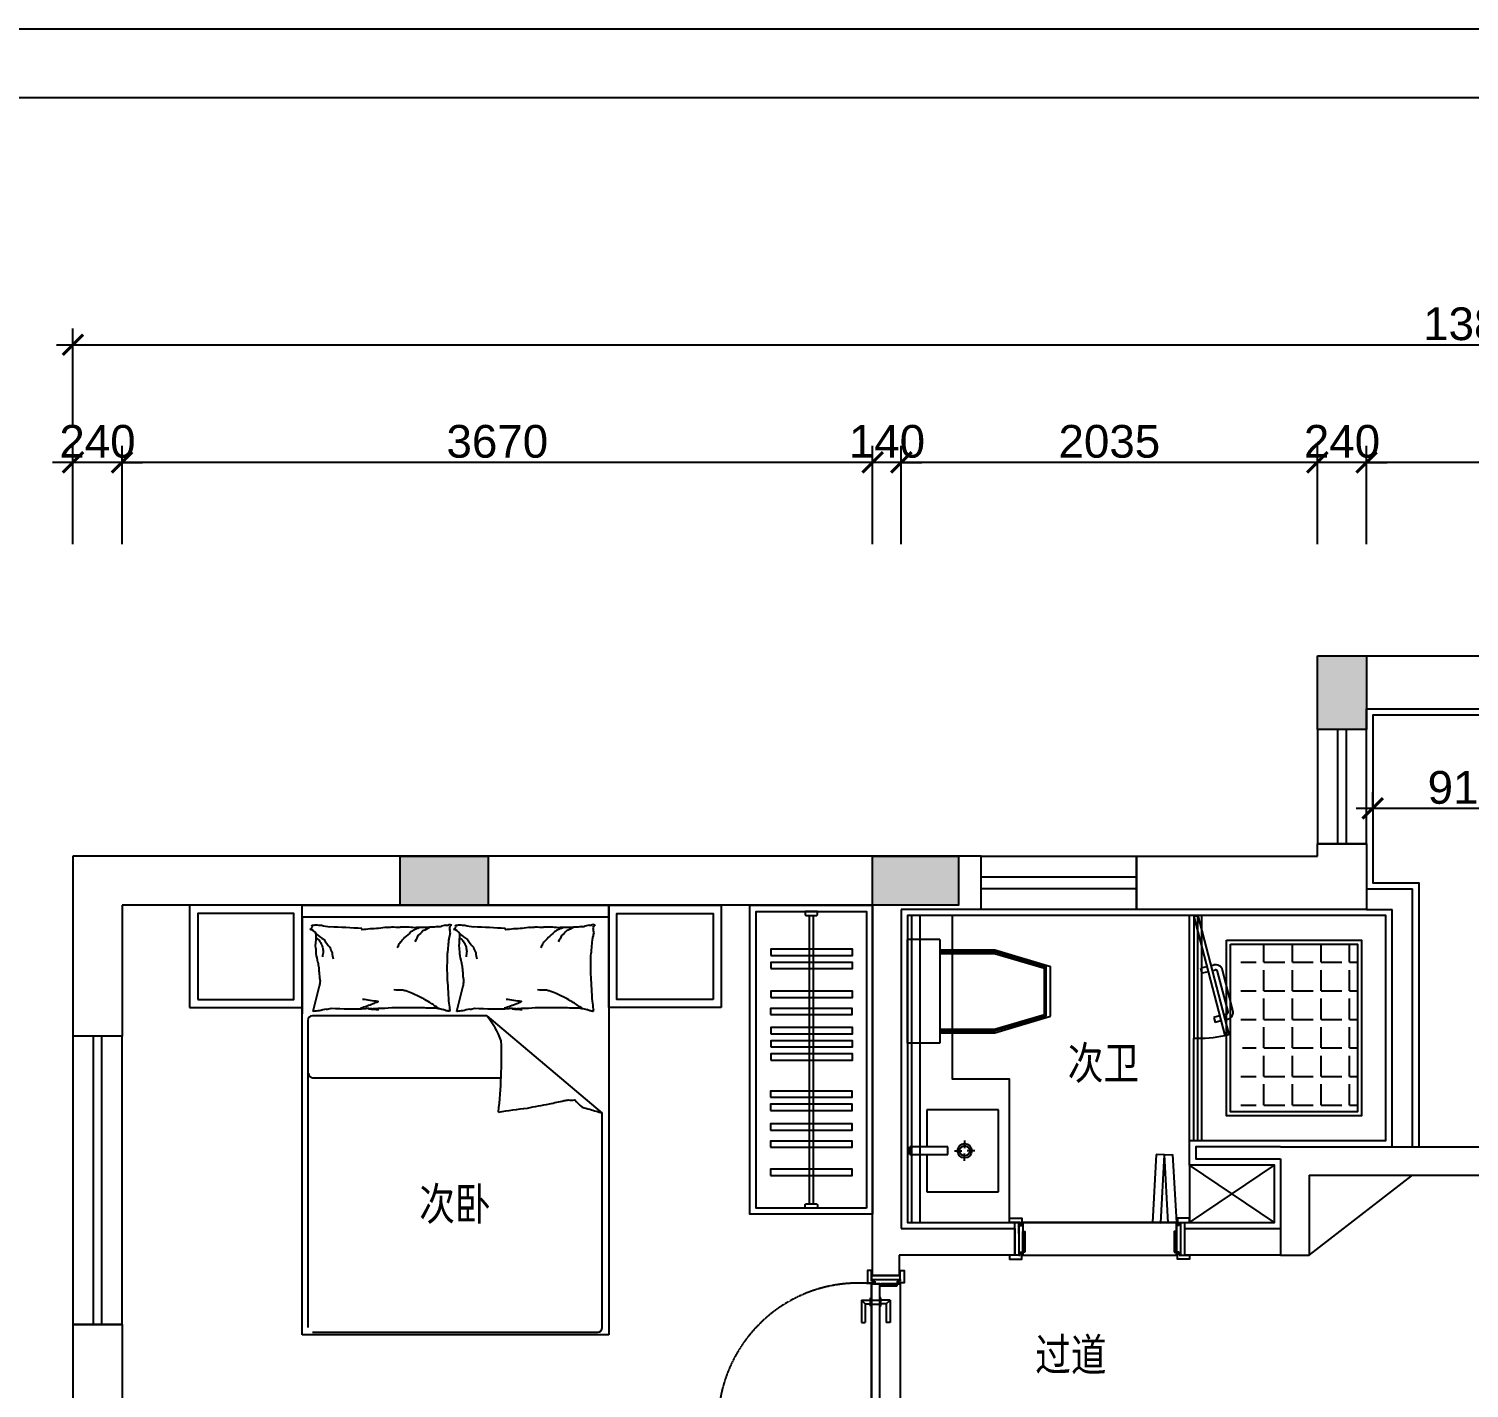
# Model space of a CAD drawing. Header units: millimetres. Extents: x 148889 to 229003, y -70503 to 111106.
# Drawn here: x 176968 to 184011, y -43175 to -36529 of the extents above; entities that cross this region are included whole.
import ezdxf
from ezdxf.lldxf.tags import DXFTag

# ---------------------------------------------------------------- set-up
doc = ezdxf.new("R2010")
doc.units = ezdxf.units.MM
doc.header["$PDMODE"] = 3
doc.linetypes.add('DASHED2', pattern=[0.375, 0.25, -0.125])
doc.linetypes.add('HIDDEN', pattern=[0.375, 0.25, -0.125])
for name, color, linetype in [('8', 8, 'Continuous'), ('C-门套', 16, 'Continuous'), ('F-地坪3(地台)', 6, 'Continuous'), ('P-原墙线', 7, 'Continuous'), ('P-固定家具1(到顶)', 3, 'Continuous'), ('P-固定家具2(不到顶)', 2, 'Continuous'), ('P-外部尺寸', 44, 'Continuous'), ('P-完成面', 1, 'Continuous'), ('P-文字', 3, 'Continuous'), ('P-新墙线', 4, 'Continuous'), ('P-洁具', 3, 'Continuous'), ('P-活动家具', 3, 'Continuous'), ('P-窗', 3, 'Continuous'), ('P-门', 1, 'Continuous'), ('P-门套', 1, 'Continuous'), ('大墨图框', 4, 'Continuous')]:
    doc.layers.add(name, color=color, linetype=linetype)
doc.styles.add('Arial', font='arial.ttf')
doc.styles.add('H1', font='SimSun.ttf')
tags = doc.linetypes.add('ACAD_ISO03W100', pattern=[30, 12, -18]).pattern_tags.tags
tags[6:7] = [DXFTag(74, 4), DXFTag(75, 0), DXFTag(340, '0'), DXFTag(46, 1.0), DXFTag(50, 0.0), DXFTag(44, 0.0), DXFTag(45, 0.0)]
tags[4:5] = [DXFTag(74, 4), DXFTag(75, 0), DXFTag(340, '0'), DXFTag(46, 1.0), DXFTag(50, 0.0), DXFTag(44, 0.0), DXFTag(45, 0.0)]
doc.dimstyles.new('1比80', dxfattribs={"dimscale": 80, "dimtxt": 2, "dimasz": 1.25, "dimexe": 1, "dimexo": 1, "dimgap": 0.25, "dimtad": 1, "dimdec": 0, "dimrnd": 0.005, "dimzin": 0, "dimdsep": 46, "dimtxsty": 'Arial', "dimblk": 'ARCHTICK', "dimcen": 0.125, "dimdle": 1, "dimclrd": 44, "dimclre": 44, "dimclrt": 50, "dimadec": 0, "dimazin": 0, "dimtfac": 1, "dimtdec": 0, "dimtix": 1, "dimtmove": 2, "dimatfit": 3, "dimldrblk": 'DOT', "dimfxl": 5, "dimfxlon": 1, "dimtvp": 1, "dimtolj": 1, "dimtzin": 0, "dimarcsym": 0})

# ---------------------------------------------------------------- blocks, each defined once
blk = doc.blocks.new('_ArchTick')
at = {"color": 0, "linetype": 'ByBlock', "const_width": 0.15}
blk.add_lwpolyline([(-0.5, -0.5), (0.5, 0.5)], dxfattribs=at)
blk = doc.blocks.new('*D237')
at = {"layer": 'Defpoints', "color": 0}
for p in [(183509, -38648.9), (183509, -39594.4), (185369, -39854.4)]:
    blk.add_point(p, dxfattribs=at)
at = {"layer": 'P-外部尺寸', "color": 44, "lineweight": -2}
for p, q in [((183509, -39048.9), (183509, -38568.9)), ((185369, -39048.9), (185369, -38568.9)), ((185449, -38648.9), (183429, -38648.9))]:
    blk.add_line(p, q, dxfattribs=at)
at = {"layer": 'P-外部尺寸', "color": 44, "lineweight": -2, "xscale": 100, "yscale": 100, "zscale": 100, "rotation": 180}
blk.add_blockref('_ArchTick', (183509, -38648.9), dxfattribs=at)
at = {"layer": 'P-外部尺寸', "color": 44, "lineweight": -2, "xscale": 100, "yscale": 100, "zscale": 100}
blk.add_blockref('_ArchTick', (185369, -38648.9), dxfattribs=at)
at = {"layer": 'P-外部尺寸', "color": 50, "insert": (184439, -38547.2), "char_height": 160, "attachment_point": 5, "style": 'Arial'}
blk.add_mtext('\\A1;1860', dxfattribs=at)
blk = doc.blocks.new('_Dot')
at = {"color": 0, "linetype": 'ByBlock', "lineweight": -2}
blk.add_line((-0.5, 0), (-1, 0), dxfattribs=at)
at = {"color": 0, "linetype": 'ByBlock', "const_width": 0.5}
blk.add_lwpolyline([(-0.25, 0, 1), (0.25, 0, 1)], format="xyb", close=True, dxfattribs=at)
blk = doc.blocks.new('*D238')
at = {"layer": 'Defpoints', "color": 0}
for p in [(183269, -38648.9), (183269, -39594.4), (183509, -39594.4)]:
    blk.add_point(p, dxfattribs=at)
at = {"layer": 'P-外部尺寸', "color": 44, "lineweight": -2}
for p, q in [((183269, -39048.9), (183269, -38568.9)), ((183509, -39048.9), (183509, -38568.9)), ((183269, -38648.9), (183169, -38648.9)), ((183509, -38648.9), (183269, -38648.9)), ((183509, -38648.9), (183609, -38648.9))]:
    blk.add_line(p, q, dxfattribs=at)
at = {"layer": 'P-外部尺寸', "color": 44, "lineweight": -2, "xscale": 100, "yscale": 100, "zscale": 100}
blk.add_blockref('_ArchTick', (183269, -38648.9), dxfattribs=at)
at = {"layer": 'P-外部尺寸', "color": 44, "lineweight": -2, "xscale": 100, "yscale": 100, "zscale": 100, "rotation": 180}
blk.add_blockref('_ArchTick', (183509, -38648.9), dxfattribs=at)
at = {"layer": 'P-外部尺寸', "color": 50, "insert": (183389, -38547.2), "char_height": 160, "attachment_point": 5, "style": 'Arial'}
blk.add_mtext('\\A1;240', dxfattribs=at)
blk = doc.blocks.new('*D239')
at = {"layer": 'Defpoints', "color": 0}
for p in [(181234, -38648.9), (183269, -39594.4), (181234, -40834.4)]:
    blk.add_point(p, dxfattribs=at)
at = {"layer": 'P-外部尺寸', "color": 44, "lineweight": -2}
for p, q in [((181234, -39048.9), (181234, -38568.9)), ((183269, -39048.9), (183269, -38568.9)), ((183349, -38648.9), (181154, -38648.9))]:
    blk.add_line(p, q, dxfattribs=at)
at = {"layer": 'P-外部尺寸', "color": 44, "lineweight": -2, "xscale": 100, "yscale": 100, "zscale": 100, "rotation": 180}
blk.add_blockref('_ArchTick', (181234, -38648.9), dxfattribs=at)
at = {"layer": 'P-外部尺寸', "color": 44, "lineweight": -2, "xscale": 100, "yscale": 100, "zscale": 100}
blk.add_blockref('_ArchTick', (183269, -38648.9), dxfattribs=at)
at = {"layer": 'P-外部尺寸', "color": 50, "insert": (182251.5, -38547.2), "char_height": 160, "attachment_point": 5, "style": 'Arial'}
blk.add_mtext('\\A1;2035', dxfattribs=at)
blk = doc.blocks.new('*D240')
at = {"layer": 'Defpoints', "color": 0}
for p in [(181094, -38648.9), (181094, -40814.4), (181234, -40834.4)]:
    blk.add_point(p, dxfattribs=at)
at = {"layer": 'P-外部尺寸', "color": 44, "lineweight": -2}
for p, q in [((181094, -39048.9), (181094, -38568.9)), ((181234, -39048.9), (181234, -38568.9)), ((181094, -38648.9), (180994, -38648.9)), ((181234, -38648.9), (181094, -38648.9)), ((181234, -38648.9), (181334, -38648.9))]:
    blk.add_line(p, q, dxfattribs=at)
at = {"layer": 'P-外部尺寸', "color": 44, "lineweight": -2, "xscale": 100, "yscale": 100, "zscale": 100}
blk.add_blockref('_ArchTick', (181094, -38648.9), dxfattribs=at)
at = {"layer": 'P-外部尺寸', "color": 44, "lineweight": -2, "xscale": 100, "yscale": 100, "zscale": 100, "rotation": 180}
blk.add_blockref('_ArchTick', (181234, -38648.9), dxfattribs=at)
at = {"layer": 'P-外部尺寸', "color": 50, "insert": (181164, -38547.2), "char_height": 160, "attachment_point": 5, "style": 'Arial'}
blk.add_mtext('\\A1;140', dxfattribs=at)
blk = doc.blocks.new('*D241')
at = {"layer": 'Defpoints', "color": 0}
for p in [(177424, -38648.9), (177424, -40814.4), (181094, -40814.4)]:
    blk.add_point(p, dxfattribs=at)
at = {"layer": 'P-外部尺寸', "color": 44, "lineweight": -2}
for p, q in [((177424, -39048.9), (177424, -38568.9)), ((181094, -39048.9), (181094, -38568.9)), ((181174, -38648.9), (177344, -38648.9))]:
    blk.add_line(p, q, dxfattribs=at)
at = {"layer": 'P-外部尺寸', "color": 44, "lineweight": -2, "xscale": 100, "yscale": 100, "zscale": 100, "rotation": 180}
blk.add_blockref('_ArchTick', (177424, -38648.9), dxfattribs=at)
at = {"layer": 'P-外部尺寸', "color": 44, "lineweight": -2, "xscale": 100, "yscale": 100, "zscale": 100}
blk.add_blockref('_ArchTick', (181094, -38648.9), dxfattribs=at)
at = {"layer": 'P-外部尺寸', "color": 50, "insert": (179259, -38547.2), "char_height": 160, "attachment_point": 5, "style": 'Arial'}
blk.add_mtext('\\A1;3670', dxfattribs=at)
blk = doc.blocks.new('*D242')
at = {"layer": 'Defpoints', "color": 0}
for p in [(177184, -38648.9), (177184, -40814.4), (177424, -40814.4)]:
    blk.add_point(p, dxfattribs=at)
at = {"layer": 'P-外部尺寸', "color": 44, "lineweight": -2}
for p, q in [((177184, -39048.9), (177184, -38568.9)), ((177424, -39048.9), (177424, -38568.9)), ((177184, -38648.9), (177084, -38648.9)), ((177424, -38648.9), (177184, -38648.9)), ((177424, -38648.9), (177524, -38648.9))]:
    blk.add_line(p, q, dxfattribs=at)
at = {"layer": 'P-外部尺寸', "color": 44, "lineweight": -2, "xscale": 100, "yscale": 100, "zscale": 100}
blk.add_blockref('_ArchTick', (177184, -38648.9), dxfattribs=at)
at = {"layer": 'P-外部尺寸', "color": 44, "lineweight": -2, "xscale": 100, "yscale": 100, "zscale": 100, "rotation": 180}
blk.add_blockref('_ArchTick', (177424, -38648.9), dxfattribs=at)
at = {"layer": 'P-外部尺寸', "color": 50, "insert": (177304, -38547.2), "char_height": 160, "attachment_point": 5, "style": 'Arial'}
blk.add_mtext('\\A1;240', dxfattribs=at)
blk = doc.blocks.new('*D243')
at = {"layer": 'Defpoints', "color": 0}
for p in [(177967.7, -40574.4), (175747.9, -40814.4), (177967.7, -40814.4)]:
    blk.add_point(p, dxfattribs=at)
at = {"layer": 'P-外部尺寸', "color": 44, "lineweight": -2}
for p, q in [((175747.9, -40574.4), (175747.9, -40474.4)), ((176147.9, -40574.4), (175667.9, -40574.4)), ((175747.9, -40574.4), (175747.9, -40814.4)), ((176147.9, -40814.4), (175667.9, -40814.4)), ((175747.9, -40814.4), (175747.9, -40914.4))]:
    blk.add_line(p, q, dxfattribs=at)
at = {"layer": 'P-外部尺寸', "color": 44, "lineweight": -2, "xscale": 100, "yscale": 100, "zscale": 100}
for p, rotation in [((175747.9, -40574.4), 270), ((175747.9, -40814.4), 90)]:
    blk.add_blockref('_ArchTick', p, dxfattribs=dict(at, rotation=rotation))
at = {"layer": 'P-外部尺寸', "color": 50, "insert": (175646.2, -40694.4), "char_height": 160, "attachment_point": 5, "rotation": 90, "style": 'Arial'}
blk.add_mtext('\\A1;240', dxfattribs=at)
blk = doc.blocks.new('*D244')
at = {"layer": 'Defpoints', "color": 0}
for p in [(177967.7, -40814.4), (175747.9, -43554.4), (178922.7, -43554.4)]:
    blk.add_point(p, dxfattribs=at)
at = {"layer": 'P-外部尺寸', "color": 44, "lineweight": -2}
for p, q in [((175747.9, -40734.4), (175747.9, -43634.4)), ((176147.9, -40814.4), (175667.9, -40814.4)), ((176147.9, -43554.4), (175667.9, -43554.4))]:
    blk.add_line(p, q, dxfattribs=at)
at = {"layer": 'P-外部尺寸', "color": 44, "lineweight": -2, "xscale": 100, "yscale": 100, "zscale": 100}
for p, rotation in [((175747.9, -40814.4), 90), ((175747.9, -43554.4), 270)]:
    blk.add_blockref('_ArchTick', p, dxfattribs=dict(at, rotation=rotation))
at = {"layer": 'P-外部尺寸', "color": 50, "insert": (175646.2, -42184.4), "char_height": 160, "attachment_point": 5, "rotation": 90, "style": 'Arial'}
blk.add_mtext('\\A1;2740', dxfattribs=at)
blk = doc.blocks.new('*D251')
at = {"layer": 'Defpoints', "color": 0}
for p in [(191009, -38074.1), (177184, -39048.9), (191009, -39048.9)]:
    blk.add_point(p, dxfattribs=at)
at = {"layer": 'P-外部尺寸', "color": 44, "lineweight": -2}
for p, q in [((177184, -38474.1), (177184, -37994.1)), ((191009, -38474.1), (191009, -37994.1)), ((177104, -38074.1), (191089, -38074.1))]:
    blk.add_line(p, q, dxfattribs=at)
at = {"layer": 'P-外部尺寸', "color": 44, "lineweight": -2, "xscale": 100, "yscale": 100, "zscale": 100, "rotation": 180}
blk.add_blockref('_ArchTick', (177184, -38074.1), dxfattribs=at)
at = {"layer": 'P-外部尺寸', "color": 44, "lineweight": -2, "xscale": 100, "yscale": 100, "zscale": 100}
blk.add_blockref('_ArchTick', (191009, -38074.1), dxfattribs=at)
at = {"layer": 'P-外部尺寸', "color": 50, "insert": (184096.5, -37972.4), "char_height": 160, "attachment_point": 5, "style": 'Arial'}
blk.add_mtext('\\A1;13825', dxfattribs=at)
blk = doc.blocks.new('A$C6B365CFD')
at = {"layer": 'P-活动家具'}
for p, q in [((550, 0), (550, 2100)), ((550, 2100), (2050, 2100)), ((550, 2044), (2050, 2044)), ((2050, 2100), (2050, 0)), ((2050, 0), (550, 0))]:
    blk.add_line(p, q, dxfattribs=at)
at = {"layer": 'P-活动家具', "color": 252}
for p, q in [((550, 2044), (550, 1568.9)), ((2050, 2044), (2050, 1568.9)), ((613.3, 1615.2), (636.2, 1707)), ((1315.1, 1615.2), (1338.1, 1707)), ((1453.9, 1559.4), (600.9, 1559.4)), ((604.9, 1581.9), (613.3, 1615.2)), ((1306.8, 1581.9), (1315.1, 1615.2)), ((1453.9, 1559.4), (2018.4, 1084.5)), ((578.7, 1537.2), (578.7, 35.7)), ((600.9, 1256.5), (1522.5, 1256.5)), ((2018.4, 35.7), (2018.4, 1084.5)), ((600.9, 13.5), (1996.2, 13.5))]:
    blk.add_line(p, q, dxfattribs=at)
at = {"layer": 'P-活动家具'}
for points in [[(0, 1600), (550, 1600), (550, 2100), (0, 2100)], [(2600, 1600), (2050, 1600), (2050, 2100), (2600, 2100)]]:
    blk.add_lwpolyline(points, close=True, dxfattribs=at)
at = {"layer": 'P-活动家具', "color": 252}
for points in [[(40, 1640), (510, 1640), (510, 2060), (40, 2060)], [(2560, 1640), (2090, 1640), (2090, 2060), (2560, 2060)]]:
    blk.add_lwpolyline(points, close=True, dxfattribs=at)
for points in [[(1122.7, 1990.5, -0.027842), (1096.3, 1978.7, -0.048685), (1082.4, 1969.7, -0.023666), (1051.3, 1942.6, -0.031223), (1030.2, 1919.6, -0.046801), (1024.5, 1911.1, -0.023191), (1015.6, 1892.5)], [(1213.8, 1996.8, -0.088153), (1175.5, 1992.9, -0.088153), (1140.8, 1975.9, -0.077547), (1116.7, 1951.9, -0.077547), (1101.1, 1921.7)], [(1824.6, 1990.5, -0.027842), (1798.2, 1978.7, -0.048685), (1784.2, 1969.7, -0.023666), (1753.2, 1942.6, -0.031223), (1732.1, 1919.6, -0.046801), (1726.4, 1911.1, -0.023191), (1717.5, 1892.5)], [(1915.7, 1996.8, -0.088153), (1877.3, 1992.9, -0.088153), (1842.7, 1975.9, -0.077547), (1818.6, 1951.9, -0.077547), (1803, 1921.7)], [(617.7, 1943.5, 0.05369), (633.5, 1929.1, 0.070312), (642.5, 1915.5, 0.015448), (646.6, 1906, 0.013244), (650.8, 1894.6, 0.082127), (654.1, 1874.5, 0.064164), (650.8, 1848.7)], [(619.3, 1961.4, 0.077379), (658, 1933.2, 0.077379), (686.3, 1894.6, 0.047525), (697.3, 1867.3, 0.047525), (703, 1838.3)], [(1319.6, 1943.5, 0.05369), (1335.3, 1929.1, 0.070312), (1344.4, 1915.5, 0.015448), (1348.5, 1906, 0.013244), (1352.7, 1894.6, 0.082127), (1356, 1874.5, 0.064164), (1352.7, 1848.7)], [(1321.2, 1961.4, 0.077379), (1359.9, 1933.2, 0.077379), (1388.2, 1894.6, 0.047525), (1399.2, 1867.3, 0.047525), (1404.9, 1838.3)], [(837.5, 1598.1, -0.009729), (867.8, 1608.2, -0.009729), (897.7, 1619.4, -0.007971), (921.8, 1629.4, -0.002711), (845.7, 1640.2)], [(1218, 1596.4, -0.016108), (1174.7, 1625.6, -0.024599), (1145, 1642.3, -0.009477), (1090.5, 1668.2, -0.015937), (1057.3, 1681.9, -0.072521), (1039.2, 1685.9, -0.033339), (998.9, 1686.1)], [(1539.3, 1598.1, -0.009729), (1569.7, 1608.2, -0.009729), (1599.6, 1619.4, -0.007971), (1623.7, 1629.4, -0.002711), (1547.5, 1640.2)], [(1919.9, 1596.4, -0.016108), (1876.6, 1625.6, -0.024599), (1846.8, 1642.3, -0.009477), (1792.4, 1668.2, -0.015937), (1759.2, 1681.9, -0.072521), (1741.1, 1685.9, -0.033339), (1700.8, 1686.1)], [(1510.8, 1089.2, -0.007297), (1651.9, 1109, -0.009508), (1759.4, 1129, -0.006616), (1831.7, 1145, 0.023828), (1851.9, 1148.7, 0.052541), (1883.7, 1148.2, 0.032755), (1919.9, 1112.6, 0.013133), (1957.1, 1103.1, 0.007859), (2018.4, 1084.5)]]:
    blk.add_lwpolyline(points, format="xyb", dxfattribs=at)
for centre, radius, start, end in [((585.6, 1996.5), 14.6, 281.27238, 26.58052), ((585.6, 1944.3), 38, 26.58052, 85.59979), ((598.7, 2103.5), 100.4, 270, 281.27238), ((644.6, 2182.1), 179, 261.5628, 270), ((736.4, 2329), 338.6, 254.25602, 261.5628), ((545.2, -2387.9), 4384.2, 86.1196, 88.15023), ((839.3, 1983.1), 4.11, 303.62062, 49.83043), ((924.4, 1461.1), 525.1, 90.00391, 99.07304), ((1028.4, 1407.4), 588.1, 96.08669, 100.18988), ((958.5, 2161.3), 169.3, 272.53858, 280.18988), ((1015.4, 2315.5), 321.9, 265.19815, 272.53858), ((1019.9, 1023.7), 970.2, 85.19815, 89.42426), ((1156.4, 331.2), 1660.3, 89.42426, 91.90789), ((1256.7, 1083.2), 912, 91.90789, 95.25919), ((1256.9, 1943.2), 59.9, 95.25919, 120.65125), ((1253.8, 2034.8), 32.1, 265.69746, 300.65125), ((1280.5, 2033.1), 27.9, 248.2117, 265.69746), ((1308.2, 1978.8), 36.4, 171.86652, 201.42098), ((1273.2, 2001.4), 4.75, 258.10694, 338.0096), ((1256.1, 1990.5), 17.3, 338.0096, 21.42098), ((1280.1, 2000.5), 2.58, 78.10694, 199.56397), ((1282, 2006.6), 3.8, 199.56397, 248.2117), ((1287.5, 1996.5), 14.6, 281.27238, 26.58052), ((1287.4, 1944.3), 38, 26.58052, 85.59979), ((1300.5, 2103.5), 100.4, 270, 281.27238), ((1346.4, 2182.1), 179, 261.5628, 270), ((1438.3, 2329), 338.6, 254.25602, 261.5628), ((1247.1, -2387.9), 4384.2, 86.1196, 88.15023), ((1541.2, 1983.1), 4.11, 303.62062, 49.83043), ((1626.3, 1461.1), 525.1, 90.00391, 99.07304), ((1730.3, 1407.4), 588.1, 96.08669, 100.18988), ((1660.4, 2161.3), 169.3, 272.53858, 280.18988), ((1717.3, 2315.5), 321.9, 265.19815, 272.53858), ((1721.8, 1023.7), 970.2, 85.19815, 89.42426), ((1858.3, 331.2), 1660.3, 89.42426, 91.90789), ((1958.6, 1083.2), 912, 91.90789, 95.25919), ((1958.8, 1943.2), 59.9, 95.25919, 120.65125), ((1955.7, 2034.8), 32.1, 265.69746, 300.65125), ((1982.4, 2033.1), 27.9, 248.2117, 265.69746), ((2010.1, 1978.8), 36.4, 171.86652, 201.42098), ((1975.1, 2001.4), 4.75, 258.10694, 338.0096), ((1958, 1990.5), 17.3, 338.0096, 21.42098), ((1981.9, 2000.5), 2.58, 78.10694, 199.56397), ((1983.9, 2006.6), 3.8, 199.56397, 248.2117), ((72.9, 1961.7), 546.5, 353.76763, 360), ((392.7, 1864.2), 226.6, 360, 9.68436), ((255.3, 1989.7), 1014.5, 352.3191, 356.63125), ((1052.6, 1976.3), 220.4, 347.89054, 352.3191), ((1541.6, 1908.2), 273.4, 167.89054, 171.86652), ((774.8, 1961.7), 546.5, 353.76763, 360), ((1094.6, 1864.2), 226.6, 360, 9.68436), ((957.2, 1989.7), 1014.5, 352.3191, 356.63125), ((1754.5, 1976.3), 220.4, 347.89054, 352.3191), ((2243.5, 1908.2), 273.4, 167.89054, 171.86652), ((-338.6, 1657.1), 980, 9.68436, 12.19838), ((506.9, 1832.6), 754.1, 356.63125, 1.63309), ((363.3, 1657.1), 980, 9.68436, 12.19838), ((1208.8, 1832.6), 754.1, 356.63125, 1.63309), ((976.4, 1871.1), 352.4, 188.00505, 192.19838), ((1363.2, 1830.7), 732, 182.66488, 188.00505), ((-255, 1707.4), 1516.9, 1.63309, 3.05496), ((1678.3, 1871.1), 352.4, 188.00505, 192.19838), ((2065.1, 1830.7), 732, 182.66488, 188.00505), ((446.8, 1707.4), 1516.9, 1.63309, 3.05496), ((711.4, 1710.5), 75.2, 165.9548, 182.66488), ((-13861, 824.5), 15150.6, 3.05496, 3.50486), ((1413.2, 1710.5), 75.2, 165.9548, 182.66488), ((-13159.1, 824.5), 15150.6, 3.05496, 3.50486), ((916.6, 1569.9), 356.9, 3.50486, 9.99836), ((1618.5, 1569.9), 356.9, 3.50486, 9.99836), ((600.9, 1537.2), 22.2, 90, 180), ((605, 1580.8), 1.02, 345.95506, 94.08294), ((655.5, 1283.9), 300.8, 94.08294, 99.4841), ((710.4, 1340.4), 255.2, 99.4841, 107.38641), ((653.4, 1724.3), 133, 276.43405, 287.38641), ((801.1, 3367.5), 1773.4, 266.51017, 271.94522), ((873.6, 1339.8), 255.6, 78.44144, 92.74906), ((816, 2861), 1268.9, 272.69346, 274.76579), ((997.3, 3053.5), 1465.1, 265.23375, 267.16236), ((881.4, 3089.4), 1493.5, 271.53552, 274.12818), ((1020.7, 7953.6), 6353.9, 269.71345, 270.97038), ((1208.9, 2891.5), 1293.3, 266.42603, 269.71345), ((1238.5, 1756.1), 162.1, 257.13096, 266.42603), ((1251.5, 1639.1), 50.3, 242.71588, 257.13096), ((1216.5, 1508.2), 85.3, 62.71588, 73.77885), ((1243.5, 1487.5), 97.2, 73.77885, 82.8796), ((1272.1, 1580.4), 1.47, 82.8796, 163.30223), ((1293.4, 1585.6), 21.5, 163.30223, 189.99836), ((1306.9, 1580.8), 1.02, 345.95506, 94.08294), ((1357.4, 1283.9), 300.8, 94.08294, 99.4841), ((1412.3, 1340.4), 255.2, 99.4841, 107.38641), ((1355.3, 1724.3), 133, 276.43405, 287.38641), ((1503, 3367.5), 1773.4, 266.51017, 271.94522), ((1133, 1293.5), 416.7, 20.14884, 39.64454), ((1575.5, 1339.8), 255.6, 78.44144, 92.74906), ((1517.8, 2861), 1268.9, 272.69346, 274.76579), ((1699.2, 3053.5), 1465.1, 265.23375, 267.16236), ((1583.3, 3089.4), 1493.5, 271.53552, 274.12818), ((1722.5, 7953.6), 6353.9, 269.71345, 270.97038), ((1910.8, 2891.5), 1293.3, 266.42603, 269.71345), ((1940.4, 1756.1), 162.1, 257.13096, 266.42603), ((1953.4, 1639.1), 50.3, 242.71588, 257.13096), ((1918.3, 1508.2), 85.3, 62.71588, 73.77885), ((1945.4, 1487.5), 97.2, 73.77885, 82.8796), ((1973.9, 1580.4), 1.47, 82.8796, 163.30223), ((1995.3, 1585.6), 21.5, 163.30223, 189.99836), ((-974.7, 1359.3), 2500.1, 353.79846, 1.78212), ((603.3, 1278.6), 22.2, 180, 270), ((1996.2, 35.7), 22.2, 270, 360)]:
    blk.add_arc(centre, radius, start, end, dxfattribs=at)
blk = doc.blocks.new('A$C224B1EEF')
at = {"color": 252}
for p, q in [((59.8, 427.4), (134.4, 679.4)), ((68.5, 426.1), (140.9, 670.6)), ((373, 679.4), (134.4, 679.4)), ((366.5, 670.6), (140.9, 670.6)), ((438.8, 426.1), (366.5, 670.6)), ((447.5, 427.4), (373, 679.4)), ((59.8, 160), (59.8, 427.4)), ((68.5, 160), (68.5, 426.1)), ((438.8, 160), (438.8, 426.1)), ((447.5, 160), (447.5, 427.4))]:
    blk.add_line(p, q, dxfattribs=at)
at = {"layer": '8'}
for p, q in [((0, 160), (507.4, 160)), ((0, 160), (0, 1)), ((0, 160), (0, 1)), ((507.4, 160), (507.4, 1)), ((507.4, 160), (507.4, 1)), ((507.4, 1), (0, 1))]:
    blk.add_line(p, q, dxfattribs=at)
at = {"layer": 'P-固定家具2(不到顶)', "color": 3}
for p, q in [((51.1, 428.7), (131.7, 701.1)), ((375.6, 701.1), (131.7, 701.1)), ((456.2, 428.7), (375.6, 701.1)), ((51.1, 160), (51.1, 428.7)), ((456.2, 160), (456.2, 428.7))]:
    blk.add_line(p, q, dxfattribs=at)
blk = doc.blocks.new('A$C404574AA')
at = {"layer": 'P-门'}
for p, q in [((650.6, 803, 233.2), (650.6, 784, 233.2)), ((760.1, 803, 233.2), (650.6, 803, 233.2)), ((741.1, 784, 233.2), (650.6, 784, 233.2)), ((741.1, 784, 233.2), (760.1, 803, 233.2)), ((741.1, 784, 233.2), (741.1, 758, 233.2)), ((760.1, 803, 233.2), (760.1, 758, 233.2)), ((90, 753, 233.2), (840, 753, 233.2)), ((90, 713, 233.2), (90, 753, 233.2)), ((90, 713, 233.2), (840, 713, 233.2)), ((730.6, 758, 233.2), (730.6, 753, 233.2)), ((730.6, 758, 233.2), (770.6, 758, 233.2)), ((730.6, 708, 233.2), (730.6, 713, 233.2)), ((730.6, 708, 233.2), (770.6, 708, 233.2)), ((740.8, 753, 233.2), (740.8, 713, 233.2)), ((741.1, 682, 233.2), (741.1, 708, 233.2)), ((760.1, 663, 233.2), (760.1, 708, 233.2)), ((760.3, 753, 233.2), (760.3, 713, 233.2)), ((770.6, 758, 233.2), (770.6, 753, 233.2)), ((770.6, 708, 233.2), (770.6, 713, 233.2)), ((840, 713, 233.2), (840, 753, 233.2)), ((741.1, 682, 233.2), (650.6, 682, 233.2)), ((650.6, 663, 233.2), (650.6, 682, 233.2)), ((760.1, 663, 233.2), (650.6, 663, 233.2)), ((741.1, 682, 233.2), (760.1, 663, 233.2))]:
    blk.add_line(p, q, dxfattribs=at)
at = {"layer": 'P-门', "color": 252, "linetype": 'ACAD_ISO03W100', "ltscale": 0.001}
for p, q in [((50, 753, 233.2), (50, 3, 233.2)), ((50, 753, 233.2), (90, 753, 233.2)), ((90, 753, 233.2), (90, 3, 233.2)), ((90, 3, 233.2), (90, 743, 233.2)), ((0, 82.9, 233.2), (0, 192.4, 233.2)), ((0, 192.4, 233.2), (19, 192.4, 233.2)), ((19, 101.9, 233.2), (19, 192.4, 233.2)), ((140, 192.4, 233.2), (121, 192.4, 233.2)), ((121, 101.9, 233.2), (121, 192.4, 233.2)), ((140, 82.9, 233.2), (140, 192.4, 233.2)), ((19, 101.9, 233.2), (0, 82.9, 233.2)), ((0, 82.9, 233.2), (45, 82.9, 233.2)), ((19, 101.9, 233.2), (45, 101.9, 233.2)), ((45, 112.4, 233.2), (45, 72.4, 233.2)), ((45, 112.4, 233.2), (50, 112.4, 233.2)), ((45, 72.4, 233.2), (50, 72.4, 233.2)), ((90, 102.2, 233.2), (50, 102.2, 233.2)), ((90, 82.7, 233.2), (50, 82.7, 233.2)), ((95, 112.4, 233.2), (90, 112.4, 233.2)), ((95, 72.4, 233.2), (90, 72.4, 233.2)), ((95, 112.4, 233.2), (95, 72.4, 233.2)), ((121, 101.9, 233.2), (95, 101.9, 233.2)), ((140, 82.9, 233.2), (95, 82.9, 233.2)), ((121, 101.9, 233.2), (140, 82.9, 233.2)), ((50, 3, 233.2), (90, 3, 233.2))]:
    blk.add_line(p, q, dxfattribs=at)
at = {"layer": 'P-门', "color": 252}
for p, q in [((100, 713, 233.2), (100, 753, 233.2)), ((100, 747, 233.2), (740.8, 747, 233.2)), ((100, 719, 233.2), (740.8, 719, 233.2)), ((760.3, 747, 233.2), (832, 747, 233.2)), ((760.3, 719, 233.2), (832, 719, 233.2)), ((832, 713, 233.2), (832, 753, 233.2))]:
    blk.add_line(p, q, dxfattribs=at)
at = {"layer": 'P-门', "color": 252, "linetype": 'DASHED2'}
blk.add_arc((154.7, 685.8, 233.2), 685.8, 264.58541, 2.27588, dxfattribs=at)
blk = doc.blocks.new('sfbhsrdfbh')
at = {"layer": '大墨图框', "color": 4, "linetype": 'ByBlock', "ltscale": 100}
for points in [[(56.17, 280.38), (476.17, 280.38), (476.17, -16.59), (56.17, -16.59)], [(438.91, 274.48), (68.08, 274.48), (68.08, -8.51), (438.91, -8.51)]]:
    blk.add_lwpolyline(points, close=True, dxfattribs=at)
blk = doc.blocks.new('A$C3EAE0F3F')
at = {"layer": 'P-门', "color": 252}
for p, q in [((73.6, 70, 0), (73.6, 100, 0)), ((98.6, 100, 0), (73.6, 100, 0)), ((98.6, 70, 0), (98.6, 100, 0)), ((322, 70, 0), (322, 100, 0)), ((322, 100, 0), (347, 100, 0)), ((347, 70, 0), (347, 100, 0)), ((73.6, 50, 0), (73.6, 35, 0)), ((98.6, 50, 0), (98.6, 35, 0)), ((108.6, 25, 0), (312, 25, 0)), ((322, 50, 0), (322, 35, 0)), ((347, 50, 0), (347, 35, 0)), ((108.6, 0, 0), (312, 0, 0))]:
    blk.add_line(p, q, dxfattribs=at)
at = {"layer": 'P-门'}
for p, q in [((600.5, 70, 0), (0, 70, 0)), ((0, 50), (0, 70, 0)), ((600.5, 50), (0, 50)), ((600.5, 70, 0), (600.5, 50))]:
    blk.add_line(p, q, dxfattribs=at)
at = {"layer": 'P-门', "color": 252}
for centre, radius, start, end in [((510.7, 60), 510.8, 163.76776, 181.11943), ((108.6, 35, 0), 35, 180, 270), ((108.6, 35, 0), 10, 180, 270), ((312, 35, 0), 10, 270, 0), ((312, 35, 0), 35, 270, 0)]:
    blk.add_arc(centre, radius, start, end, dxfattribs=at)
blk = doc.blocks.new('*D293')
at = {"layer": 'Defpoints', "color": 0}
for p in [(183539, -40340.6), (183539, -40424.3), (184449, -40424.3)]:
    blk.add_point(p, dxfattribs=at)
at = {"layer": 'P-新墙线', "color": 44, "lineweight": -2}
for p, q in [((183539, -40344.3), (183539, -40260.6)), ((184449, -40344.3), (184449, -40260.6)), ((184529, -40340.6), (183459, -40340.6))]:
    blk.add_line(p, q, dxfattribs=at)
at = {"layer": 'P-新墙线', "color": 44, "lineweight": -2, "xscale": 100, "yscale": 100, "zscale": 100, "rotation": 180}
blk.add_blockref('_ArchTick', (183539, -40340.6), dxfattribs=at)
at = {"layer": 'P-新墙线', "color": 44, "lineweight": -2, "xscale": 100, "yscale": 100, "zscale": 100}
blk.add_blockref('_ArchTick', (184449, -40340.6), dxfattribs=at)
at = {"layer": 'P-新墙线', "color": 50, "insert": (183994, -40239), "char_height": 160, "attachment_point": 5, "style": 'Arial'}
blk.add_mtext('\\A1;910', dxfattribs=at)

msp = doc.modelspace()

# ---------------------------------------------------------------- hatches: boundary and pattern name
at = {"layer": 'F-地坪3(地台)'}
h = msp.add_hatch(dxfattribs=at)
h.set_pattern_fill('ANGLE', color=252, scale=20, style=0)
h.set_pattern_definition([(0, (0, -45702.83), (0, 139.7), [101.6, -38.1]), (90, (0, -45702.83), (-139.7, 9e-15), [101.6, -38.1])])
h.paths.add_polyline_path([(183464, -41004.4), (182894, -41004.4), (182894, -41464.8, -0.295382), (182906, -41500.9), (182894, -41547), (182894, -41824.4), (183464, -41824.4)])
at = {"layer": 'P-原墙线'}
h = msp.add_hatch(color=8, dxfattribs=at)
h.dxf.hatch_style = 1
h.paths.add_polyline_path([(188999, -39594.4), (188999, -39904.4), (189409, -39904.4), (189409, -39594.4)])
h.paths.add_polyline_path([(189299, -43064.4), (188999, -43064.4), (188999, -43564.4), (189299, -43564.4)])
h.paths.add_polyline_path([(189399, -46939.4), (188999, -46939.4), (188999, -47289.4), (189399, -47289.4)])
h.paths.add_polyline_path([(190569, -47289.4), (191219, -47289.4), (191219, -46939.4), (190569, -46939.4)])
h.paths.add_polyline_path([(184379, -49019.4), (184379, -49439.4), (184754, -49439.4), (184754, -49019.4)])
h.paths.add_polyline_path([(186824, -50589.4), (187099, -50589.4), (187099, -50259.4), (186824, -50259.4)])
h.paths.add_polyline_path([(190569, -50349.4), (190569, -50589.4), (191219, -50589.4), (191219, -50349.4)])
h.paths.add_polyline_path([(179204, -48899.4), (178724, -48899.4), (178724, -49289.4), (179204, -49289.4)])
h.paths.add_polyline_path([(177754, -46819.4), (177754, -46569.4), (177184, -46569.4), (177184, -46819.4)])
h.paths.add_polyline_path([(177184, -43554.4), (177184, -43914.4), (177614, -43914.4), (177614, -43554.4)])
h.paths.add_polyline_path([(181504, -43824.4), (181504, -43504.4), (181094, -43504.4), (181094, -43824.4)])
h.paths.add_polyline_path([(184289, -43824.4), (184614, -43824.4), (184614, -43194.4), (184289, -43194.4)])
h.paths.add_polyline_path([(183509, -39594.4), (183269, -39594.4), (183269, -39954.4), (183509, -39954.4)])
h.paths.add_polyline_path([(181514, -40814.4), (181514, -40574.4), (181094, -40574.4), (181094, -40814.4)])
h.paths.add_polyline_path([(179214, -40574.4), (178784, -40574.4), (178784, -40814.4), (179214, -40814.4)])

# ---------------------------------------------------------------- linework, layer by layer
at = {"layer": 'C-门套', "linetype": 'HIDDEN', "elevation": 116.6}
for points in [[(181829, -42524.4), (182579, -42524.4), (182579, -42364.4), (181829, -42364.4)], [(181229, -42664.4), (181229, -43414.4), (181089, -43414.4), (181089, -42664.4)]]:
    msp.add_lwpolyline(points, close=True, dxfattribs=at)
at = {"layer": 'F-地坪3(地台)'}
for p, q in [((182644, -41964.4, 116.6), (182644, -40864.4, 116.6)), ((182704, -41964.4, 116.6), (182704, -40864.4, 116.6))]:
    msp.add_line(p, q, dxfattribs=at)
at = {"layer": 'F-地坪3(地台)', "color": 252}
for points in [[(182824, -40984.4), (183484, -40984.4), (183484, -41844.4), (182824, -41844.4)], [(182844, -41004.4), (183464, -41004.4), (183464, -41824.4), (182844, -41824.4)]]:
    msp.add_lwpolyline(points, close=True, dxfattribs=at)
at = {"layer": 'P-原墙线'}
for p, q in [((183269, -39594.4), (191009, -39594.4)), ((183269, -39954.4), (183269, -39594.4)), ((183509, -39954.4), (183509, -39854.4)), ((183509, -39854.4), (185369, -39854.4)), ((183509, -39954.4), (183269, -39954.4)), ((183509, -40514.4), (183269, -40514.4)), ((183269, -40574.4), (183269, -40514.4)), ((183509, -40514.4), (183509, -40834.4)), ((181624, -40574.4), (177184, -40574.4)), ((177184, -40574.4), (177184, -41454.4)), ((181624, -40834.4), (181624, -40574.4)), ((182384, -40834.4), (182384, -40574.4)), ((182384, -40574.4), (183269, -40574.4)), ((181094, -40814.4), (177424, -40814.4)), ((177424, -40814.4), (177424, -41454.4)), ((181094, -42624.4), (181094, -40814.4)), ((181624, -40834.4), (181234, -40834.4)), ((181234, -40834.4), (181234, -42394.4)), ((183509, -40834.4), (182384, -40834.4)), ((177424, -41454.4), (177184, -41454.4)), ((181234, -42394.4), (181789, -42394.4)), ((181789, -42394.4), (181789, -42524.4)), ((182619, -42394.4), (183089, -42394.4)), ((181789, -42524.4), (181224, -42524.4)), ((181224, -42524.4), (181224, -42624.4)), ((183089, -42524.4), (182619, -42524.4)), ((181224, -42624.4), (181094, -42624.4)), ((181224, -42624.4), (181094, -42624.4)), ((177424, -42864.4), (177184, -42864.4)), ((177184, -42864.4), (177184, -44029.4)), ((177424, -42864.4), (177424, -43554.4))]:
    msp.add_line(p, q, dxfattribs=at)
for points in [[(183269, -39594.4), (183509, -39594.4), (183509, -39954.4), (183269, -39954.4)], [(179214, -40814.4), (178784, -40814.4), (178784, -40574.4), (179214, -40574.4)], [(181094, -40574.4), (181514, -40574.4), (181514, -40814.4), (181094, -40814.4)]]:
    msp.add_lwpolyline(points, close=True, dxfattribs=at)
at = {"layer": 'P-固定家具1(到顶)', "color": 252}
for p, q in [((180784, -40864.4), (180784, -42274.4)), ((180804, -40864.4), (180804, -42274.4))]:
    msp.add_line(p, q, dxfattribs=at)
at = {"layer": 'P-固定家具1(到顶)'}
msp.add_line((183229, -42524.4), (183734, -42134.4), dxfattribs=at)
msp.add_lwpolyline([(181094, -42324.4), (180494, -42324.4), (180494, -40814.4), (181094, -40814.4)], close=True, dxfattribs=at)
at = {"layer": 'P-固定家具1(到顶)', "color": 252}
for points in [[(181064, -42294.4), (180524, -42294.4), (180524, -40844.4), (181064, -40844.4)], [(180595.8, -41059.3), (180995.8, -41059.3), (180995.8, -41029.3), (180595.8, -41029.3)], [(180595.8, -41123.4), (180995.8, -41123.4), (180995.8, -41093.4), (180595.8, -41093.4)], [(180595.8, -41264.8), (180995.8, -41264.8), (180995.8, -41234.8), (180595.8, -41234.8)], [(180594, -41348.3), (180994, -41348.3), (180994, -41318.3), (180594, -41318.3)], [(180595.8, -41442.4), (180995.8, -41442.4), (180995.8, -41412.4), (180595.8, -41412.4)], [(180595.8, -41506.5), (180995.8, -41506.5), (180995.8, -41476.5), (180595.8, -41476.5)], [(180595.8, -41571.3), (180995.8, -41571.3), (180995.8, -41541.3), (180595.8, -41541.3)], [(180594, -41752.8), (180994, -41752.8), (180994, -41722.8), (180594, -41722.8)], [(180594, -41816.9), (180994, -41816.9), (180994, -41786.9), (180594, -41786.9)], [(180594, -41913), (180994, -41913), (180994, -41883), (180594, -41883)], [(180594, -41997.4), (180994, -41997.4), (180994, -41967.4), (180594, -41967.4)], [(180594, -42134.9), (180994, -42134.9), (180994, -42104.9), (180594, -42104.9)]]:
    msp.add_lwpolyline(points, close=True, dxfattribs=at)
for points in [[(180764, -40844.4), (180764, -40859.4, 0.414214), (180769, -40864.4), (180819, -40864.4, 0.414214), (180824, -40859.4), (180824, -40844.4)], [(180764, -42294.4), (180764, -42279.4, -0.414214), (180769, -42274.4), (180819, -42274.4, -0.414214), (180824, -42279.4), (180824, -42294.4)]]:
    msp.add_lwpolyline(points, format="xyb", close=True, dxfattribs=at)
at = {"layer": 'P-固定家具2(不到顶)'}
for p, q in [((182664, -41964.4, 116.6), (182664, -41464.4, 116.6)), ((182684, -41964.4, 116.6), (182684, -41464.5, 116.6))]:
    msp.add_line(p, q, dxfattribs=at)
at = {"layer": 'P-固定家具2(不到顶)', "color": 8, "elevation": 116.6}
msp.add_lwpolyline([(182684, -41464.4), (182684, -40864.4), (182664, -40864.4), (182664, -41464.4)], close=True, dxfattribs=at)
at = {"layer": 'P-完成面'}
for p, q in [((182644, -42084.4, 116.6), (182644, -42364.4, 116.6)), ((182644, -42364.4, 116.6), (183059, -42084.4)), ((183059, -42364.4), (182644, -42084.4, 116.6))]:
    msp.add_line(p, q, dxfattribs=at)
msp.add_lwpolyline([(185339, -41345.7), (185339, -40384.4), (185149, -40384.4), (185149, -39884.4), (183539, -39884.4), (183539, -40704.4), (183764, -40704.4), (183764, -41994.4)], dxfattribs=at)
msp.add_lwpolyline([(181264, -40864.4), (181264, -42364.4), (183059, -42364.4), (183059, -42084.4), (182644, -42084.4), (182644, -41964.4), (183604, -41964.4), (183604, -40864.4)], close=True, dxfattribs=at)
at = {"layer": 'P-新墙线'}
for p, q in [((183509, -40734.4), (183734, -40734.4)), ((183734, -41994.4), (183734, -40734.4)), ((183509, -40834.4), (183634, -40834.4)), ((183634, -41994.4), (183634, -40834.4)), ((183089, -41994.4), (184714, -41994.4)), ((183089, -42054.4), (183089, -42524.4)), ((183229, -42134.4), (183229, -42524.4)), ((183229, -42134.4), (184614, -42134.4)), ((183089, -42524.4), (183229, -42524.4))]:
    msp.add_line(p, q, dxfattribs=at)
msp.add_lwpolyline([(183089, -41994.4), (182674, -41994.4), (182674, -42054.4), (183089, -42054.4)], dxfattribs=at)
at = {"layer": 'P-洁具', "color": 252}
for p, q in [((181284, -40864.4), (181284, -42364.4)), ((181324, -40864.4), (181324, -42364.4)), ((181709, -41814.4), (181359, -41814.4)), ((181359, -41814.4), (181359, -41995.4)), ((181709, -42214.4), (181709, -41814.4)), ((181544, -41964.9), (181544, -42001.4)), ((181461.7, -41995.4), (181275.6, -41995.4)), ((181275.6, -42032.5), (181275.6, -41995.4)), ((181275.6, -42032.5), (181461.7, -42032.5)), ((181359, -42032.5), (181359, -42214.4)), ((181461.7, -42032.5), (181461.7, -41995.4)), ((181494.5, -42014.4), (181530.9, -42014.4)), ((181544, -42063.9), (181544, -42027.5)), ((181593.5, -42014.4), (181557, -42014.4)), ((181359, -42214.4), (181709, -42214.4))]:
    msp.add_line(p, q, dxfattribs=at)
at = {"layer": 'P-洁具', "color": 2}
msp.add_lwpolyline([(181264, -42364.4), (181764, -42364.4), (181764, -41664.4), (181484, -41664.4), (181484, -40864.4), (181264, -40864.4), (181264, -42364.4)], dxfattribs=at)
at = {"layer": 'P-洁具', "color": 252}
for radius in [35, 25]:
    msp.add_circle((181544, -42014.4), radius, dxfattribs=at)
at = {"layer": 'P-窗'}
for p, q in [((183369, -40514.4), (183369, -39954.4)), ((183409, -39954.4), (183409, -40514.4)), ((181624, -40674.4), (182384, -40674.4)), ((182384, -40734.4), (181624, -40734.4)), ((177284, -42864.4), (177284, -41454.4)), ((177324, -41454.4), (177324, -42864.4))]:
    msp.add_line(p, q, dxfattribs=at)
for points in [[(183269, -40514.4), (183509, -40514.4), (183509, -39954.4), (183269, -39954.4)], [(182384, -40834.4), (181624, -40834.4), (181624, -40574.4), (182384, -40574.4)], [(177184, -42864.4), (177424, -42864.4), (177424, -41454.4), (177184, -41454.4)]]:
    msp.add_lwpolyline(points, close=True, dxfattribs=at)
at = {"layer": 'P-门', "elevation": 233.2}
for points in [[(182480.7, -42032.4), (182462.6, -42364.4), (182502.7, -42366.6), (182520.8, -42034.6)], [(182560.9, -42032.4), (182579, -42364.4), (182538.9, -42366.6), (182520.8, -42034.6)]]:
    msp.add_lwpolyline(points, close=True, dxfattribs=at)
at = {"layer": 'P-门套'}
for p, q in [((181789, -42524.4), (181789, -42364.4)), ((181789, -42364.4), (181809, -42364.4)), ((181809, -42364.4), (181809, -42524.4)), ((181809, -42364.4), (181809, -42419.4)), ((181809, -42419.4), (181809, -42364.4)), ((181809, -42364.4), (181816, -42364.4)), ((181816, -42364.4, 116.6), (181816, -42379.4, 116.6)), ((181816, -42379.4, 116.6), (181824, -42379.4, 116.6)), ((181824, -42379.4, 116.6), (181824, -42364.4, 116.6)), ((181824, -42364.4, 116.6), (181829, -42364.4, 116.6)), ((181829, -42364.4, 116.6), (181829, -42409.4, 116.6)), ((182584, -42364.4, 233.2), (182579, -42364.4, 233.2)), ((182579, -42364.4, 233.2), (182579, -42409.4, 233.2)), ((182584, -42379.4, 233.2), (182584, -42364.4, 233.2)), ((182592, -42379.4, 233.2), (182584, -42379.4, 233.2)), ((182592, -42364.4, 233.2), (182592, -42379.4, 233.2)), ((182599, -42364.4, 116.6), (182599, -42524.4, 116.6)), ((182619, -42364.4, 116.6), (182619, -42524.4, 116.6)), ((181809, -42419.4), (181809, -42524.4)), ((181829, -42409.4, 116.6), (181829, -42524.4, 116.6)), ((182579, -42409.4, 233.2), (182579, -42524.4, 116.6)), ((181809, -42524.4), (181789, -42524.4)), ((181809, -42524.4), (181816, -42524.4)), ((181816, -42524.4, 116.6), (181816, -42509.4, 116.6)), ((181816, -42509.4, 116.6), (181824, -42509.4, 116.6)), ((181824, -42509.4, 116.6), (181824, -42524.4, 116.6)), ((181824, -42524.4, 116.6), (181829, -42524.4, 116.6)), ((181829, -42524.4, 116.6), (181829, -42509.4, 116.6)), ((181829, -42509.4, 116.6), (181829, -42524.4, 116.6)), ((182579, -42524.4, 116.6), (182579, -42509.4, 116.6)), ((182579, -42509.4, 116.6), (182579, -42524.4, 116.6)), ((182584, -42524.4, 116.6), (182579, -42524.4, 116.6)), ((182592, -42509.4, 116.6), (182584, -42509.4, 116.6)), ((182584, -42509.4, 116.6), (182584, -42524.4, 116.6)), ((182592, -42524.4, 116.6), (182592, -42509.4, 116.6)), ((181089, -42624.4), (181229, -42624.4)), ((181089, -42624.4), (181089, -42644.4)), ((181089, -42644.4), (181229, -42644.4)), ((181089, -42644.4), (181144, -42644.4)), ((181089, -42644.4), (181089, -42651.4)), ((181089, -42651.4, 116.6), (181104, -42651.4, 116.6)), ((181104, -42659.4, 116.6), (181089, -42659.4, 116.6)), ((181089, -42659.4, 116.6), (181089, -42664.4, 116.6)), ((181089, -42664.4, 116.6), (181134, -42664.4, 116.6)), ((181104, -42651.4, 116.6), (181104, -42659.4, 116.6)), ((181134, -42664.4, 116.6), (181229, -42664.4, 116.6)), ((181229, -42651.4, 116.6), (181214, -42651.4, 116.6)), ((181214, -42651.4, 116.6), (181214, -42659.4, 116.6)), ((181214, -42659.4, 116.6), (181229, -42659.4, 116.6)), ((181229, -42664.4, 116.6), (181214, -42664.4, 116.6)), ((181214, -42664.4, 116.6), (181229, -42664.4, 116.6)), ((181229, -42644.4), (181229, -42624.4)), ((181229, -42644.4), (181229, -42651.4)), ((181229, -42659.4, 116.6), (181229, -42664.4, 116.6))]:
    msp.add_line(p, q, dxfattribs=at)
for points in [[(181816, -42364.4), (181764, -42364.4), (181764, -42344.4), (181824, -42344.4), (181824, -42364.4)], [(181816, -42524.4), (181764, -42524.4), (181764, -42544.4), (181824, -42544.4), (181824, -42524.4)], [(182592, -42524.4), (182644, -42524.4), (182644, -42544.4), (182584, -42544.4), (182584, -42524.4)], [(181089, -42651.4), (181089, -42599.4), (181069, -42599.4), (181069, -42659.4), (181089, -42659.4)], [(181229, -42651.4), (181229, -42599.4), (181249, -42599.4), (181249, -42659.4), (181229, -42659.4)]]:
    msp.add_lwpolyline(points, dxfattribs=at)
at = {"layer": 'P-门套', "elevation": 116.6}
msp.add_lwpolyline([(182592, -42364.4), (182644, -42364.4), (182644, -42344.4), (182584, -42344.4), (182584, -42364.4)], dxfattribs=at)
at = {"layer": 'P-门套', "elevation": -116.6}
for points in [[(181839, -42509.4), (181829, -42509.4), (181829, -42409.4), (181839, -42409.4)], [(181214, -42674.4), (181214, -42664.4), (181134, -42664.4), (181134, -42674.4)]]:
    msp.add_lwpolyline(points, close=True, dxfattribs=at)
at = {"layer": 'P-门套'}
msp.add_lwpolyline([(182569, -42509.4), (182579, -42509.4), (182579, -42409.4), (182569, -42409.4)], close=True, dxfattribs=at)

# ---------------------------------------------------------------- block references
at = {"layer": 'P-活动家具'}
msp.add_blockref('A$C6B365CFD', (177754, -42914.4), dxfattribs=at)
at = {"layer": 'P-活动家具', "rotation": 270}
msp.add_blockref('A$C224B1EEF', (181263, -40981.2), dxfattribs=at)
at = {"layer": 'P-门'}
for name, p, rotation in [('A$C3EAE0F3F', (182883.3, -41433.1, 116.6), 104.5516365753878), ('A$C404574AA', (181179, -42661.4, -116.6), 180)]:
    msp.add_blockref(name, p, dxfattribs=dict(at, rotation=rotation))
at = {"layer": '大墨图框', "xscale": 57.19999999999709, "yscale": 57.19999999999709, "zscale": 57.2}
msp.add_blockref('sfbhsrdfbh', (169699.4, -52566.9), dxfattribs=at)

# ---------------------------------------------------------------- texts
at = {"layer": 'P-文字', "style": 'H1', "width": 0.8}
for s, p in [('次卫', (182047.8, -41664.9, 233.2)), ('次卧', (178877.1, -42353.9)), ('过道', (181888.6, -43091.9))]:
    msp.add_text(s, height=160, dxfattribs=at).set_placement(p)

# ---------------------------------------------------------------- dimensions: what is measured, and where the dimension line sits
at = {"layer": 'P-外部尺寸'}
for base, p1, p2, picture, middle in [((191009, -38074.1), (177184, -39048.9), (191009, -39048.9), '*D251', (184096.5, -37972.4)), ((177184, -38648.9), (177424, -40814.4), (177184, -40814.4), '*D242', (177304, -38547.2)), ((177424, -38648.9), (181094, -40814.4), (177424, -40814.4), '*D241', (179259, -38547.2)), ((181094, -38648.9), (181234, -40834.4), (181094, -40814.4), '*D240', (181164, -38547.2)), ((181234, -38648.9), (183269, -39594.4), (181234, -40834.4), '*D239', (182251.5, -38547.2)), ((183269, -38648.9), (183509, -39594.4), (183269, -39594.4), '*D238', (183389, -38547.2)), ((183509, -38648.9), (185369, -39854.4), (183509, -39594.4), '*D237', (184439, -38547.2))]:
    dim = msp.add_linear_dim(base=base, p1=p1, p2=p2, dimstyle='1比80', dxfattribs=at)
    dim.commit()
    dim.dimension.update_dxf_attribs({"geometry": picture, "text_midpoint": middle})
for base, p1, p2, picture, middle in [((175747.9, -40814.4), (177967.7, -40574.4), (177967.7, -40814.4), '*D243', (175646.2, -40694.4)), ((175747.9, -43554.4), (177967.7, -40814.4), (178922.7, -43554.4), '*D244', (175646.2, -42184.4))]:
    dim = msp.add_linear_dim(base=base, p1=p1, p2=p2, angle=90, dimstyle='1比80', dxfattribs=at)
    dim.commit()
    dim.dimension.update_dxf_attribs({"geometry": picture, "text_midpoint": middle})
at = {"layer": 'P-新墙线'}
dim = msp.add_linear_dim(base=(183539, -40340.6), p1=(184449, -40424.3), p2=(183539, -40424.3), dimstyle='1比80', dxfattribs=at)
dim.commit()
dim.dimension.update_dxf_attribs({"geometry": '*D293', "text_midpoint": (183994, -40239)})

doc.saveas('drawing.dxf')
